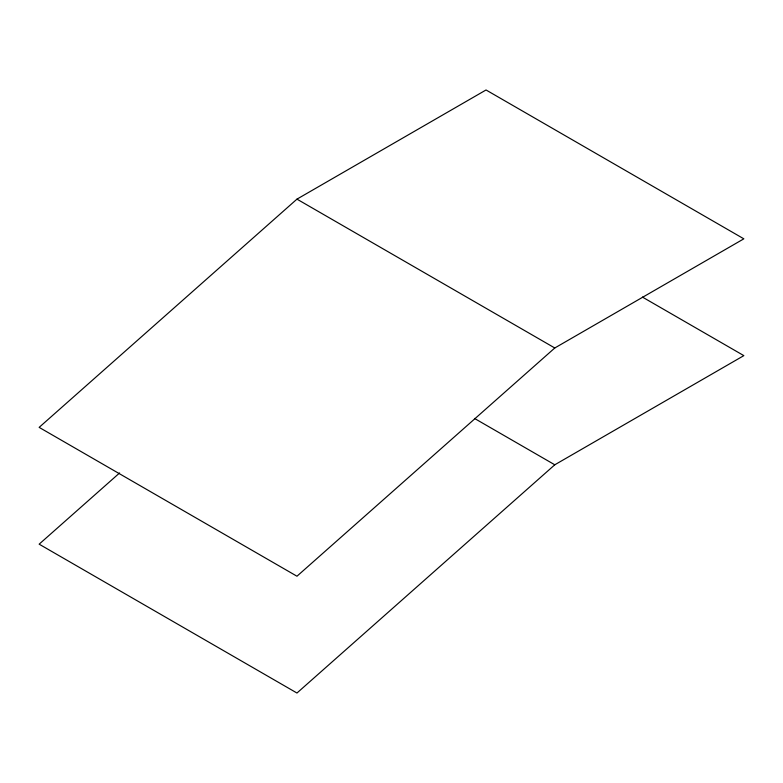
<?xml version="1.0" encoding="UTF-8"?>
<svg xmlns="http://www.w3.org/2000/svg" width="783" height="783" viewBox="0 0 783 783"><rect width="100%" height="100%" fill="white"/><g stroke="black" fill="none" stroke-linecap="round" stroke-linejoin="round"><path stroke-width="1.17" d="M296.963 199.136L39.15 427.371L296.963 576.219L554.785 347.985L743.85 238.825L486.037 89.976L296.963 199.136L554.785 347.985M119.603 472.952L39.15 544.175L296.963 693.024L554.785 464.789L743.85 355.629L642.412 297.07M474.478 418.425L554.785 464.789"/></g></svg>
